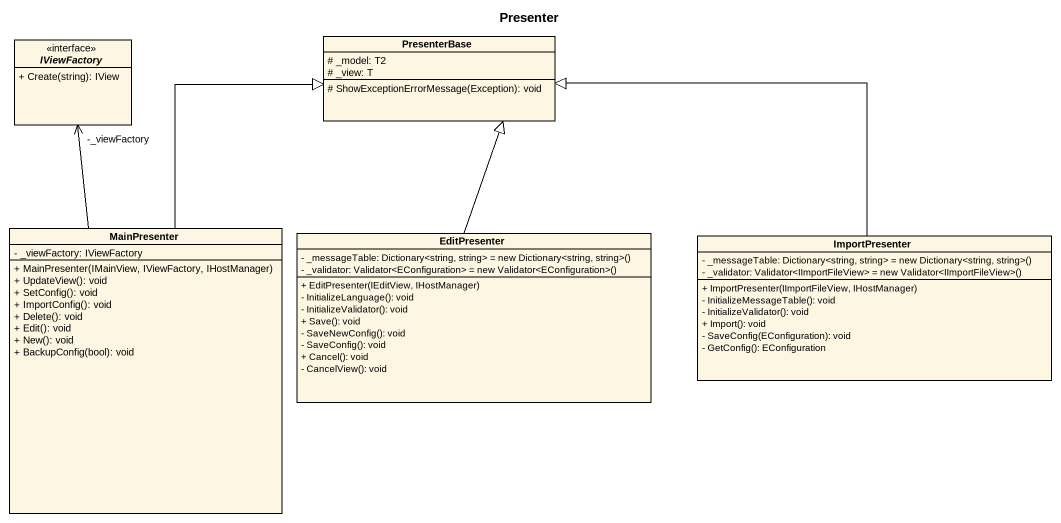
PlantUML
@startuml
title Presenter
hide circle
hide empty members
skinparam classAttributeIconSize 0
interface IViewFactory <<interface>> {
  + Create(string): IView
}
class PresenterBase {
  # _model: T2
  # _view: T
  # ShowExceptionErrorMessage(Exception): void
}
class MainPresenter {
  - _viewFactory: IViewFactory
  + MainPresenter(IMainView, IViewFactory, IHostManager)
  + UpdateView(): void
  + SetConfig(): void
  + ImportConfig(): void
  + Delete(): void
  + Edit(): void
  + New(): void
  + BackupConfig(bool): void
}
class EditPresenter {
  {field} - _messageTable: Dictionary<string, string> = new Dictionary<string, string>()
  {field} - _validator: Validator<EConfiguration> = new Validator<EConfiguration>()
  + EditPresenter(IEditView, IHostManager)
  - InitializeLanguage(): void
  - InitializeValidator(): void
  + Save(): void
  - SaveNewConfig(): void
  - SaveConfig(): void
  + Cancel(): void
  - CancelView(): void
}
class ImportPresenter {
  {field} - _messageTable: Dictionary<string, string> = new Dictionary<string, string>()
  {field} - _validator: Validator<IImportFileView> = new Validator<IImportFileView>()
  + ImportPresenter(IImportFileView, IHostManager)
  - InitializeMessageTable(): void
  - InitializeValidator(): void
  + Import(): void
  - SaveConfig(EConfiguration): void
  - GetConfig(): EConfiguration
}
MainPresenter -up-> "-_viewFactory" IViewFactory
MainPresenter -up-|> PresenterBase
EditPresenter -up-|> PresenterBase
ImportPresenter -left-|> PresenterBase
@enduml
